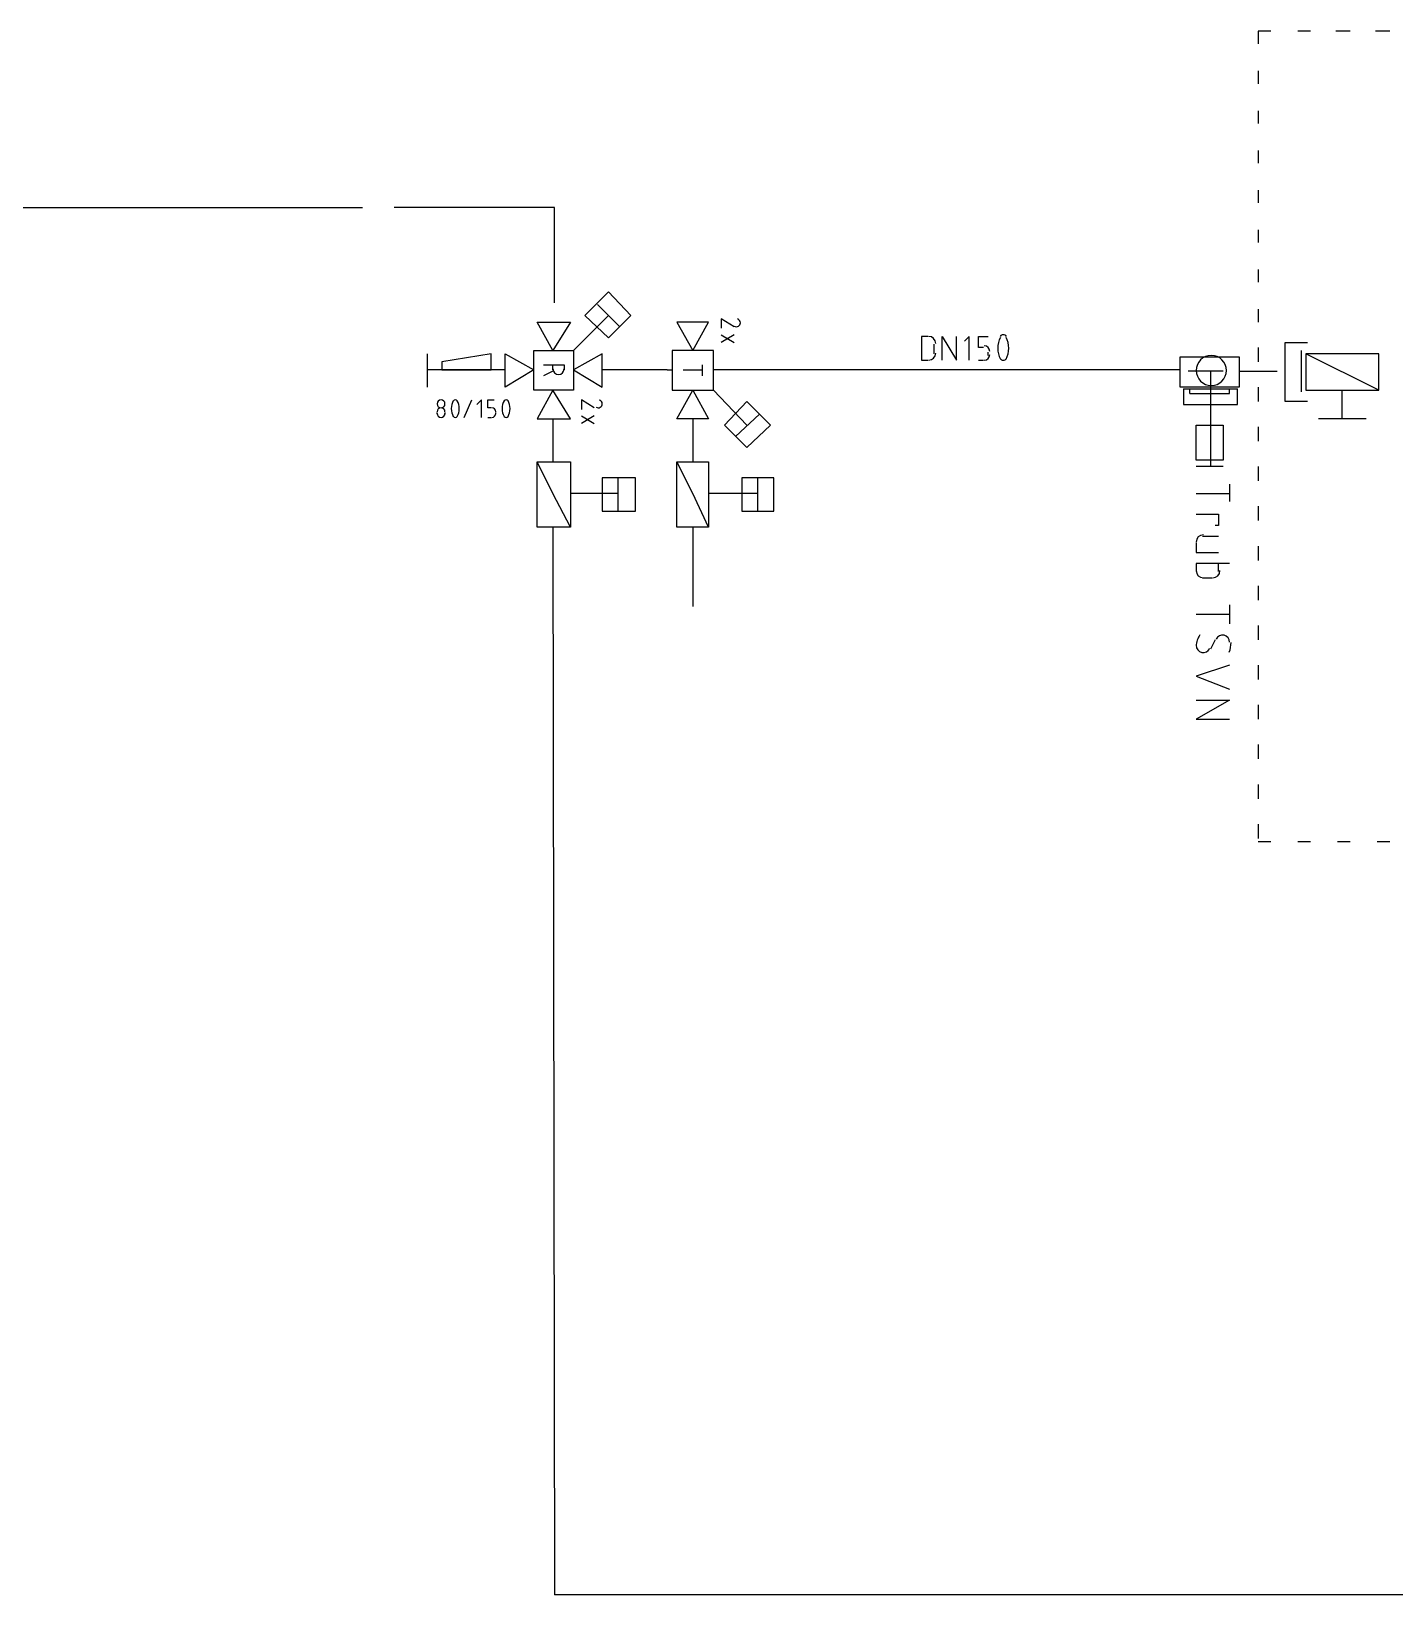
# Model space of a CAD drawing. Header units: millimetres. Extents: x 0 to 33.1, y 1.5 to 45.3.
# Drawn here: x 8.129 to 9.559, y 28.609 to 30.249 of the extents above; entities that cross this region are included whole.
import ezdxf

# ---------------------------------------------------------------- set-up
doc = ezdxf.new("R2010")
doc.units = ezdxf.units.MM
doc.header["$MEASUREMENT"] = 0
doc.layers.get('0').update_dxf_attribs({"linetype": 'CONTINUOUS'})

msp = doc.modelspace()

# ---------------------------------------------------------------- linework, layer by layer
at = {"color": 140, "linetype": 'Continuous'}
for p, q in [((9.42947, 30.2494), (9.41613, 30.2494)), ((9.41613, 30.2494), (9.41613, 30.2361)), ((9.47114, 30.2494), (9.45779, 30.2494)), ((9.51281, 30.2494), (9.49778, 30.2494)), ((9.55447, 30.2494), (9.53944, 30.2494)), ((9.41613, 30.2078), (9.41613, 30.1944)), ((9.41613, 30.1661), (9.41613, 30.1528)), ((9.41613, 30.1244), (9.41613, 30.1111)), ((9.41613, 30.0828), (9.41613, 30.0694)), ((9.41613, 30.0411), (9.41613, 30.0278)), ((9.41613, 29.9994), (9.41613, 29.9861)), ((9.41613, 29.9578), (9.41613, 29.9444)), ((9.41613, 29.9178), (9.41613, 29.9028)), ((9.44444, 29.8611), (9.44444, 29.9228)), ((9.44444, 29.9228), (9.46778, 29.9228)), ((9.44444, 29.8611), (9.44444, 29.9228)), ((9.44444, 29.9228), (9.46778, 29.9228)), ((9.44444, 29.8611), (9.44444, 29.9228)), ((9.44444, 29.9228), (9.46778, 29.9228)), ((9.44444, 29.8611), (9.44444, 29.9228)), ((9.44444, 29.9228), (9.46778, 29.9228)), ((9.44444, 29.8611), (9.44444, 29.9228)), ((9.44444, 29.9228), (9.46778, 29.9228)), ((9.4611, 29.9144), (9.4611, 29.8711)), ((9.4611, 29.9144), (9.4611, 29.8711)), ((9.4611, 29.9144), (9.4611, 29.8711)), ((9.4611, 29.9144), (9.4611, 29.8711)), ((9.4611, 29.9144), (9.4611, 29.8711)), ((9.54275, 29.9111), (9.4661, 29.9111)), ((9.4661, 29.9111), (9.4661, 29.8728)), ((9.54275, 29.8728), (9.4661, 29.9111)), ((9.54275, 29.9111), (9.4661, 29.9111)), ((9.4661, 29.9111), (9.4661, 29.8728)), ((9.54275, 29.8728), (9.4661, 29.9111)), ((9.54275, 29.8728), (9.54275, 29.9111)), ((9.54275, 29.8728), (9.54275, 29.9111)), ((9.41613, 29.8928), (9.43446, 29.8928)), ((9.41613, 29.8928), (9.43608, 29.8928)), ((9.41613, 29.8928), (9.43446, 29.8928)), ((9.41613, 29.8928), (9.43446, 29.8928)), ((9.41613, 29.8928), (9.43446, 29.8928)), ((9.41613, 29.8761), (9.41613, 29.8611)), ((9.4661, 29.8728), (9.54275, 29.8728)), ((9.4661, 29.8728), (9.54275, 29.8728)), ((9.50444, 29.8428), (9.50444, 29.8728)), ((9.50444, 29.8428), (9.50444, 29.8728)), ((9.46778, 29.8611), (9.44444, 29.8611)), ((9.46778, 29.8611), (9.44444, 29.8611)), ((9.46778, 29.8611), (9.44444, 29.8611)), ((9.46778, 29.8611), (9.44444, 29.8611)), ((9.46778, 29.8611), (9.44444, 29.8611)), ((9.41613, 29.8344), (9.41613, 29.8194)), ((9.52946, 29.8428), (9.47944, 29.8428)), ((9.52946, 29.8428), (9.47944, 29.8428)), ((9.52946, 29.8428), (9.50444, 29.8428)), ((9.52946, 29.8428), (9.50444, 29.8428)), ((9.41613, 29.7928), (9.41613, 29.7778)), ((9.41613, 29.7511), (9.41613, 29.7361)), ((9.41613, 29.7094), (9.41613, 29.6944)), ((9.41613, 29.6678), (9.41613, 29.6528)), ((9.41613, 29.6261), (9.41613, 29.6111)), ((9.41613, 29.5844), (9.41613, 29.5694)), ((9.41613, 29.5428), (9.41613, 29.5278)), ((9.41613, 29.5011), (9.41613, 29.4861)), ((9.41613, 29.4594), (9.41613, 29.4444)), ((9.41613, 29.4178), (9.41613, 29.4028)), ((9.41613, 29.3994), (9.42947, 29.3994)), ((9.45779, 29.3994), (9.47114, 29.3994)), ((9.49946, 29.3994), (9.51281, 29.3994)), ((9.54113, 29.3994), (9.55447, 29.3994))]:
    msp.add_line(p, q, dxfattribs=at)
at = {"color": 7, "linetype": 'Continuous'}
for p, q in [((7.91613, 30.0644), (8.47613, 30.0644)), ((8.67779, 30.0644), (8.50944, 30.0644)), ((8.67779, 30.0644), (8.55778, 30.0644)), ((8.67779, 29.9644), (8.67779, 30.0644)), ((8.62608, 29.8944), (8.54443, 29.8944)), ((8.79611, 29.8944), (8.72775, 29.8944)), ((8.95611, 29.8944), (8.84776, 29.8944)), ((9.33442, 29.8944), (8.95611, 29.8944)), ((8.67611, 29.8428), (8.67611, 29.7978)), ((8.82275, 29.8428), (8.82275, 29.7978)), ((8.67611, 29.7294), (8.67779, 28.6094)), ((8.82275, 29.7294), (8.82275, 29.6461)), ((11.4544, 28.6094), (8.67779, 28.6094))]:
    msp.add_line(p, q, dxfattribs=at)
at = {"color": 0, "linetype": 'Continuous'}
for p, q in [((8.73443, 29.9761), (8.70942, 29.9511)), ((8.75776, 29.9511), (8.73443, 29.9761)), ((8.73443, 29.9511), (8.69775, 29.9144)), ((8.70942, 29.9511), (8.73443, 29.9278)), ((8.7461, 29.9394), (8.72276, 29.9628)), ((8.73443, 29.9278), (8.75776, 29.9511)), ((8.8661, 29.9394), (8.85275, 29.9478)), ((8.85275, 29.9478), (8.85275, 29.9378)), ((8.67611, 29.9144), (8.65944, 29.9444)), ((8.65944, 29.9444), (8.69444, 29.9444)), ((8.69444, 29.9444), (8.67611, 29.9144)), ((8.83946, 29.9444), (8.8061, 29.9444)), ((8.8061, 29.9444), (8.82275, 29.9144)), ((8.82275, 29.9144), (8.83946, 29.9444)), ((8.85275, 29.9311), (8.8661, 29.9228)), ((8.8661, 29.9311), (8.85275, 29.9228)), ((8.65608, 29.8728), (8.65608, 29.9144)), ((8.65608, 29.9144), (8.69775, 29.9144)), ((8.69775, 29.9144), (8.69775, 29.8728)), ((8.80111, 29.9144), (8.80111, 29.8728)), ((8.84446, 29.9144), (8.80111, 29.9144)), ((8.84446, 29.8728), (8.84446, 29.9144)), ((9.06944, 29.9294), (9.06278, 29.9294)), ((9.06278, 29.9294), (9.06278, 29.9044)), ((9.07611, 29.9111), (9.07611, 29.9211)), ((9.08442, 29.9044), (9.08442, 29.9294)), ((9.08442, 29.9294), (9.09944, 29.9044)), ((9.09944, 29.9044), (9.09944, 29.9294)), ((9.11279, 29.9294), (9.10781, 29.9244)), ((9.11279, 29.9044), (9.11279, 29.9294)), ((9.12278, 29.9178), (9.12278, 29.9294)), ((9.12278, 29.9294), (9.13276, 29.9294)), ((9.12776, 29.9178), (9.12278, 29.9178)), ((8.54443, 29.8761), (8.54443, 29.9111)), ((8.61111, 29.9111), (8.55946, 29.9028)), ((8.55946, 29.9028), (8.55946, 29.8944)), ((8.61111, 29.8944), (8.61111, 29.9111)), ((8.62608, 29.8761), (8.62608, 29.9111)), ((8.62608, 29.9111), (8.65608, 29.8944)), ((8.66613, 29.8994), (8.68778, 29.8994)), ((8.67611, 29.8944), (8.67611, 29.8994)), ((8.68778, 29.8994), (8.68778, 29.8944)), ((8.72775, 29.9111), (8.69775, 29.8944)), ((8.72775, 29.8761), (8.72775, 29.9111)), ((8.83279, 29.8994), (8.83279, 29.8878)), ((9.06278, 29.9044), (9.06944, 29.9044)), ((9.12278, 29.9044), (9.12776, 29.9044)), ((9.13276, 29.9094), (9.13276, 29.9128)), ((9.33442, 29.8761), (9.33442, 29.9078)), ((9.33442, 29.9078), (9.39611, 29.9078)), ((9.39611, 29.9078), (9.39611, 29.8761)), ((8.55946, 29.8944), (8.61111, 29.8944)), ((8.65608, 29.8944), (8.62608, 29.8761)), ((8.67611, 29.8928), (8.66613, 29.8878)), ((8.69775, 29.8944), (8.72775, 29.8761)), ((8.79611, 29.8944), (8.80111, 29.8944)), ((8.81278, 29.8944), (8.83279, 29.8944)), ((8.84776, 29.8944), (8.84446, 29.8944)), ((9.3661, 29.8928), (9.3661, 29.7928)), ((9.39611, 29.8928), (9.41444, 29.8928)), ((9.39611, 29.8928), (9.41444, 29.8928)), ((9.39611, 29.8928), (9.41444, 29.8928)), ((9.39611, 29.8928), (9.41444, 29.8928)), ((9.39611, 29.8928), (9.41444, 29.8928)), ((9.41444, 29.8928), (9.43446, 29.8928)), ((9.41444, 29.8928), (9.43446, 29.8928)), ((9.41444, 29.8928), (9.43446, 29.8928)), ((9.41613, 29.8928), (9.43446, 29.8928)), ((9.41613, 29.8928), (9.43446, 29.8928)), ((8.69775, 29.8728), (8.65608, 29.8728)), ((8.67611, 29.8728), (8.65944, 29.8428)), ((8.69444, 29.8428), (8.67611, 29.8728)), ((8.80111, 29.8728), (8.84446, 29.8728)), ((8.8061, 29.8428), (8.82275, 29.8728)), ((8.82275, 29.8728), (8.83946, 29.8428)), ((8.87944, 29.8361), (8.84446, 29.8728)), ((9.39611, 29.8761), (9.33442, 29.8761)), ((9.33778, 29.8744), (9.33778, 29.8578)), ((9.33778, 29.8744), (9.39442, 29.8744)), ((9.34446, 29.8694), (9.34446, 29.8744)), ((9.34446, 29.8694), (9.3661, 29.8694)), ((9.3661, 29.8694), (9.38613, 29.8694)), ((9.38613, 29.8694), (9.38613, 29.8744)), ((9.39442, 29.8578), (9.39442, 29.8744)), ((8.55447, 29.8478), (8.55447, 29.8494)), ((8.56278, 29.8494), (8.56278, 29.8478)), ((8.58279, 29.8444), (8.5911, 29.8628)), ((8.60113, 29.8628), (8.59614, 29.8578)), ((8.60113, 29.8444), (8.60113, 29.8628)), ((8.60781, 29.8544), (8.60781, 29.8628)), ((8.60781, 29.8628), (8.61442, 29.8628)), ((8.61111, 29.8544), (8.60781, 29.8544)), ((8.6161, 29.8478), (8.6161, 29.8494)), ((8.71946, 29.8544), (8.70611, 29.8628)), ((8.70611, 29.8628), (8.70611, 29.8528)), ((8.85612, 29.8361), (8.87944, 29.8611)), ((8.87944, 29.8611), (8.90446, 29.8361)), ((9.33778, 29.8578), (9.3661, 29.8578)), ((9.3661, 29.8578), (9.39442, 29.8578)), ((8.60781, 29.8444), (8.61111, 29.8444)), ((8.65944, 29.8428), (8.69444, 29.8428)), ((8.70611, 29.8461), (8.71946, 29.8378)), ((8.71946, 29.8461), (8.70611, 29.8378)), ((8.83946, 29.8428), (8.8061, 29.8428)), ((8.87944, 29.8128), (8.85612, 29.8361)), ((8.89279, 29.8478), (8.86778, 29.8244)), ((8.90446, 29.8361), (8.87944, 29.8128)), ((9.35113, 29.7994), (9.35113, 29.8361)), ((9.35113, 29.8361), (9.37944, 29.8361)), ((9.37944, 29.8361), (9.37944, 29.7994)), ((9.37944, 29.7994), (9.35113, 29.7994)), ((8.67611, 29.7644), (8.65944, 29.7978)), ((8.65944, 29.7294), (8.65944, 29.7978)), ((8.65944, 29.7978), (8.69444, 29.7978)), ((8.69444, 29.7978), (8.69444, 29.7294)), ((8.82275, 29.7644), (8.8061, 29.7978)), ((8.8061, 29.7294), (8.8061, 29.7978)), ((8.8061, 29.7978), (8.83946, 29.7978)), ((8.83946, 29.7978), (8.83946, 29.7294)), ((9.37944, 29.7928), (9.35113, 29.7928)), ((8.76281, 29.7811), (8.72775, 29.7811)), ((8.72775, 29.7811), (8.72775, 29.7461)), ((8.74447, 29.7461), (8.74447, 29.7811)), ((8.76281, 29.7461), (8.76281, 29.7811)), ((8.90776, 29.7811), (8.87446, 29.7811)), ((8.87446, 29.7811), (8.87446, 29.7461)), ((8.89111, 29.7461), (8.89111, 29.7811)), ((8.90776, 29.7461), (8.90776, 29.7811)), ((9.38613, 29.7744), (9.38613, 29.7561)), ((9.38613, 29.7744), (9.38613, 29.7561)), ((8.69444, 29.7294), (8.67611, 29.7644)), ((8.74447, 29.7644), (8.69444, 29.7644)), ((8.83946, 29.7294), (8.82275, 29.7644)), ((8.89111, 29.7644), (8.83946, 29.7644)), ((9.35113, 29.7644), (9.38613, 29.7644)), ((9.35113, 29.7644), (9.38613, 29.7644)), ((8.72775, 29.7461), (8.76281, 29.7461)), ((8.87446, 29.7461), (8.90776, 29.7461)), ((9.35113, 29.7428), (9.37446, 29.7428)), ((9.35113, 29.7428), (9.37446, 29.7428)), ((9.37446, 29.7428), (9.37446, 29.7311)), ((9.37446, 29.7428), (9.37446, 29.7311)), ((8.69444, 29.7294), (8.65944, 29.7294)), ((8.83946, 29.7294), (8.8061, 29.7294)), ((9.37446, 29.7194), (9.35781, 29.7194)), ((9.37446, 29.7194), (9.35781, 29.7194)), ((9.37446, 29.7311), (9.3711, 29.7311)), ((9.37446, 29.7311), (9.3711, 29.7311)), ((9.35113, 29.7128), (9.35113, 29.7028)), ((9.35113, 29.7128), (9.35113, 29.7028)), ((9.35113, 29.7028), (9.37446, 29.7028)), ((9.35113, 29.7028), (9.37446, 29.7028)), ((9.38613, 29.6911), (9.35113, 29.6911)), ((9.35113, 29.6911), (9.35113, 29.6828)), ((9.38613, 29.6911), (9.35113, 29.6911)), ((9.35113, 29.6911), (9.35113, 29.6828)), ((9.37446, 29.6828), (9.37446, 29.6911)), ((9.37446, 29.6828), (9.37446, 29.6911)), ((9.35781, 29.6761), (9.36778, 29.6761)), ((9.35781, 29.6761), (9.36778, 29.6761)), ((9.35113, 29.6378), (9.38613, 29.6378)), ((9.35113, 29.6378), (9.38613, 29.6378)), ((9.38613, 29.6478), (9.38613, 29.6278)), ((9.38613, 29.6478), (9.38613, 29.6278)), ((9.3711, 29.6111), (9.3661, 29.6011)), ((9.3711, 29.6111), (9.3661, 29.6011)), ((9.38613, 29.5844), (9.35113, 29.5728)), ((9.38613, 29.5844), (9.35113, 29.5728)), ((9.35113, 29.5728), (9.38613, 29.5594)), ((9.35113, 29.5728), (9.38613, 29.5594)), ((9.35113, 29.5478), (9.38613, 29.5478)), ((9.38613, 29.5478), (9.35113, 29.5278)), ((9.35113, 29.5478), (9.38613, 29.5478)), ((9.38613, 29.5478), (9.35113, 29.5278)), ((9.35113, 29.5278), (9.38613, 29.5278)), ((9.35113, 29.5278), (9.38613, 29.5278))]:
    msp.add_line(p, q, dxfattribs=at)
at = {"color": 142, "linetype": 'Continuous'}
msp.add_line((9.37944, 29.8928), (9.34278, 29.8928), dxfattribs=at)
at = {"color": 0, "linetype": 'Continuous'}
for points in [[(8.87278, 29.9436), (8.87278, 29.9454), (8.87153, 29.9471), (8.86974, 29.9476)], [(8.86643, 29.94), (8.86768, 29.9393), (8.86931, 29.9393), (8.87067, 29.94)], [(8.87067, 29.94), (8.87196, 29.9407), (8.87278, 29.9421), (8.87278, 29.9436)], [(9.1486, 29.9311), (9.14729, 29.9311), (9.14606, 29.9306), (9.14524, 29.9294)], [(9.15196, 29.9294), (9.15115, 29.9306), (9.14996, 29.9311), (9.1486, 29.9311)], [(9.07781, 29.9219), (9.07781, 29.9261), (9.07443, 29.9294), (9.07026, 29.9294)], [(9.13444, 29.9136), (9.13444, 29.9168), (9.13183, 29.9194), (9.12864, 29.9194)], [(9.14567, 29.9283), (9.14182, 29.9213), (9.14182, 29.9126), (9.14567, 29.9056)], [(9.15158, 29.9056), (9.15539, 29.9126), (9.15539, 29.9213), (9.15158, 29.9283)], [(9.07026, 29.9044), (9.07443, 29.9044), (9.07781, 29.9078), (9.07781, 29.9119)], [(9.12864, 29.9044), (9.13183, 29.9044), (9.13444, 29.9071), (9.13444, 29.9103)], [(9.14524, 29.9061), (9.14606, 29.905), (9.14729, 29.9044), (9.1486, 29.9044)], [(9.1486, 29.9044), (9.14996, 29.9044), (9.15115, 29.905), (9.15196, 29.9061)], [(9.36697, 29.9094), (9.35818, 29.9094), (9.35113, 29.9024), (9.35113, 29.8936)], [(9.38276, 29.8936), (9.38276, 29.9024), (9.37571, 29.9094), (9.36697, 29.9094)], [(8.67611, 29.8953), (8.67611, 29.8921), (8.67871, 29.8894), (8.68197, 29.8894)], [(8.68197, 29.8894), (8.68517, 29.8894), (8.68778, 29.8921), (8.68778, 29.8953)], [(9.35113, 29.8936), (9.35113, 29.8849), (9.35818, 29.8778), (9.36697, 29.8778)], [(9.36697, 29.8778), (9.37571, 29.8778), (9.38276, 29.8849), (9.38276, 29.8936)], [(8.5586, 29.8628), (8.55632, 29.8628), (8.55442, 29.8608), (8.55442, 29.8586)], [(8.55442, 29.8586), (8.55442, 29.8562), (8.55632, 29.8544), (8.5586, 29.8544)], [(8.5586, 29.8544), (8.55632, 29.8544), (8.55442, 29.8526), (8.55442, 29.8503)], [(8.55442, 29.8486), (8.55442, 29.8462), (8.55632, 29.8444), (8.5586, 29.8444)], [(8.56278, 29.8586), (8.56278, 29.8608), (8.56093, 29.8628), (8.5586, 29.8628)], [(8.5586, 29.8544), (8.56093, 29.8544), (8.56278, 29.8562), (8.56278, 29.8586)], [(8.56278, 29.8503), (8.56278, 29.8526), (8.56093, 29.8544), (8.5586, 29.8544)], [(8.5586, 29.8444), (8.56093, 29.8444), (8.56278, 29.8462), (8.56278, 29.8486)], [(8.5715, 29.8619), (8.56874, 29.8567), (8.56874, 29.8504), (8.5715, 29.8453)], [(8.57363, 29.8628), (8.57281, 29.8628), (8.57206, 29.8624), (8.57161, 29.8618)], [(8.57563, 29.8618), (8.57514, 29.8624), (8.57437, 29.8628), (8.57363, 29.8628)], [(8.57568, 29.8453), (8.57844, 29.8504), (8.57844, 29.8567), (8.57568, 29.8619)], [(8.6161, 29.8503), (8.6161, 29.8526), (8.61426, 29.8544), (8.61193, 29.8544)], [(8.61193, 29.8444), (8.61426, 29.8444), (8.6161, 29.8462), (8.6161, 29.8486)], [(8.62489, 29.8619), (8.62207, 29.8567), (8.62207, 29.8504), (8.62489, 29.8453)], [(8.62696, 29.8628), (8.62614, 29.8628), (8.62537, 29.8624), (8.62494, 29.8618)], [(8.62896, 29.8618), (8.62847, 29.8624), (8.62771, 29.8628), (8.62696, 29.8628)], [(8.62901, 29.8453), (8.63178, 29.8504), (8.63178, 29.8567), (8.62901, 29.8619)], [(8.7214, 29.8551), (8.72271, 29.8543), (8.72433, 29.8542), (8.72564, 29.855)], [(8.72775, 29.8586), (8.72781, 29.8604), (8.72657, 29.8621), (8.72472, 29.8626)], [(8.72564, 29.855), (8.72694, 29.8557), (8.72781, 29.8571), (8.72775, 29.8586)], [(8.57161, 29.8454), (8.57206, 29.8449), (8.57281, 29.8444), (8.57363, 29.8444)], [(8.57363, 29.8444), (8.57437, 29.8444), (8.57514, 29.8449), (8.57563, 29.8454)], [(8.62494, 29.8454), (8.62537, 29.8449), (8.62614, 29.8444), (8.62696, 29.8444)], [(8.62696, 29.8444), (8.62771, 29.8444), (8.62847, 29.8449), (8.62896, 29.8454)], [(9.35861, 29.7211), (9.35449, 29.7211), (9.35113, 29.7178), (9.35113, 29.7136)], [(9.35861, 29.7211), (9.35449, 29.7211), (9.35113, 29.7178), (9.35113, 29.7136)], [(9.35113, 29.6836), (9.35113, 29.6794), (9.35449, 29.6761), (9.35861, 29.6761)], [(9.35113, 29.6836), (9.35113, 29.6794), (9.35449, 29.6761), (9.35861, 29.6761)], [(9.3686, 29.6761), (9.37278, 29.6761), (9.37608, 29.6794), (9.37608, 29.6836)], [(9.3686, 29.6761), (9.37278, 29.6761), (9.37608, 29.6794), (9.37608, 29.6836)], [(9.35508, 29.6164), (9.35265, 29.6129), (9.35129, 29.6088), (9.35113, 29.6044)], [(9.35508, 29.6164), (9.35265, 29.6129), (9.35129, 29.6088), (9.35113, 29.6044)], [(9.35113, 29.6053), (9.35113, 29.6018), (9.35351, 29.5988), (9.35688, 29.5979)], [(9.35113, 29.6053), (9.35113, 29.6018), (9.35351, 29.5988), (9.35688, 29.5979)], [(9.38032, 29.6158), (9.37696, 29.6167), (9.37349, 29.6151), (9.3719, 29.6119)], [(9.38032, 29.6158), (9.37696, 29.6167), (9.37349, 29.6151), (9.3719, 29.6119)], [(9.38613, 29.6086), (9.38613, 29.6121), (9.38374, 29.6151), (9.38032, 29.6158)], [(9.38613, 29.6086), (9.38613, 29.6121), (9.38374, 29.6151), (9.38032, 29.6158)], [(9.38574, 29.5982), (9.38704, 29.6014), (9.38775, 29.6049), (9.38775, 29.6083)], [(9.38574, 29.5982), (9.38704, 29.6014), (9.38775, 29.6049), (9.38775, 29.6083)], [(9.35688, 29.5979), (9.36025, 29.5972), (9.36372, 29.5988), (9.36529, 29.6019)], [(9.35688, 29.5979), (9.36025, 29.5972), (9.36372, 29.5988), (9.36529, 29.6019)]]:
    msp.add_open_spline(points, degree=3, dxfattribs=at)

doc.saveas('drawing.dxf')
